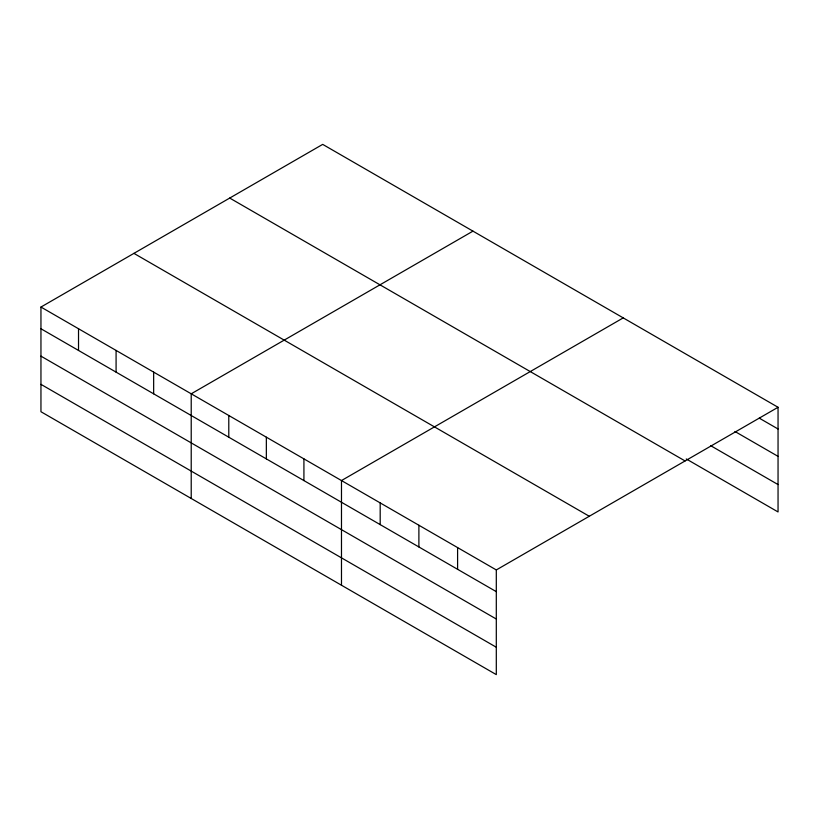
<?xml version="1.0" encoding="UTF-8"?>
<svg xmlns="http://www.w3.org/2000/svg" width="819" height="819" viewBox="0 0 819 819"><rect width="100%" height="100%" fill="white"/><g stroke="black" fill="none" stroke-linecap="round" stroke-linejoin="round"><path stroke-width="1.23" d="M496.304 619.031L496.304 569.942L40.95 307.053L40.95 411.722L496.304 674.621L496.304 619.031L40.95 356.142M686.261 458.957L778.05 511.947L778.05 407.278L322.696 144.379L40.95 307.053M472.962 231.142L191.216 393.806L191.216 498.474M623.228 317.895L341.482 480.558L341.482 585.237M496.304 569.942L778.05 407.278M759.254 418.14L778.05 428.992M734.919 431.47L778.05 456.367M710.595 445.628L778.05 484.572M229.719 198.065L685.073 460.954M133.927 253.368L589.281 516.267M40.95 328.757L496.304 591.656M40.95 384.346L496.304 647.235M457.596 547.594L457.596 569.307M418.888 525.255L418.888 546.959M380.19 502.907L380.19 524.621M303.921 458.865L303.921 480.579M266.349 437.182L266.349 458.896M228.788 415.489L228.788 437.203M153.655 372.113L153.655 393.826M116.083 350.43L116.083 372.143M78.522 328.736L78.522 350.45"/></g></svg>
